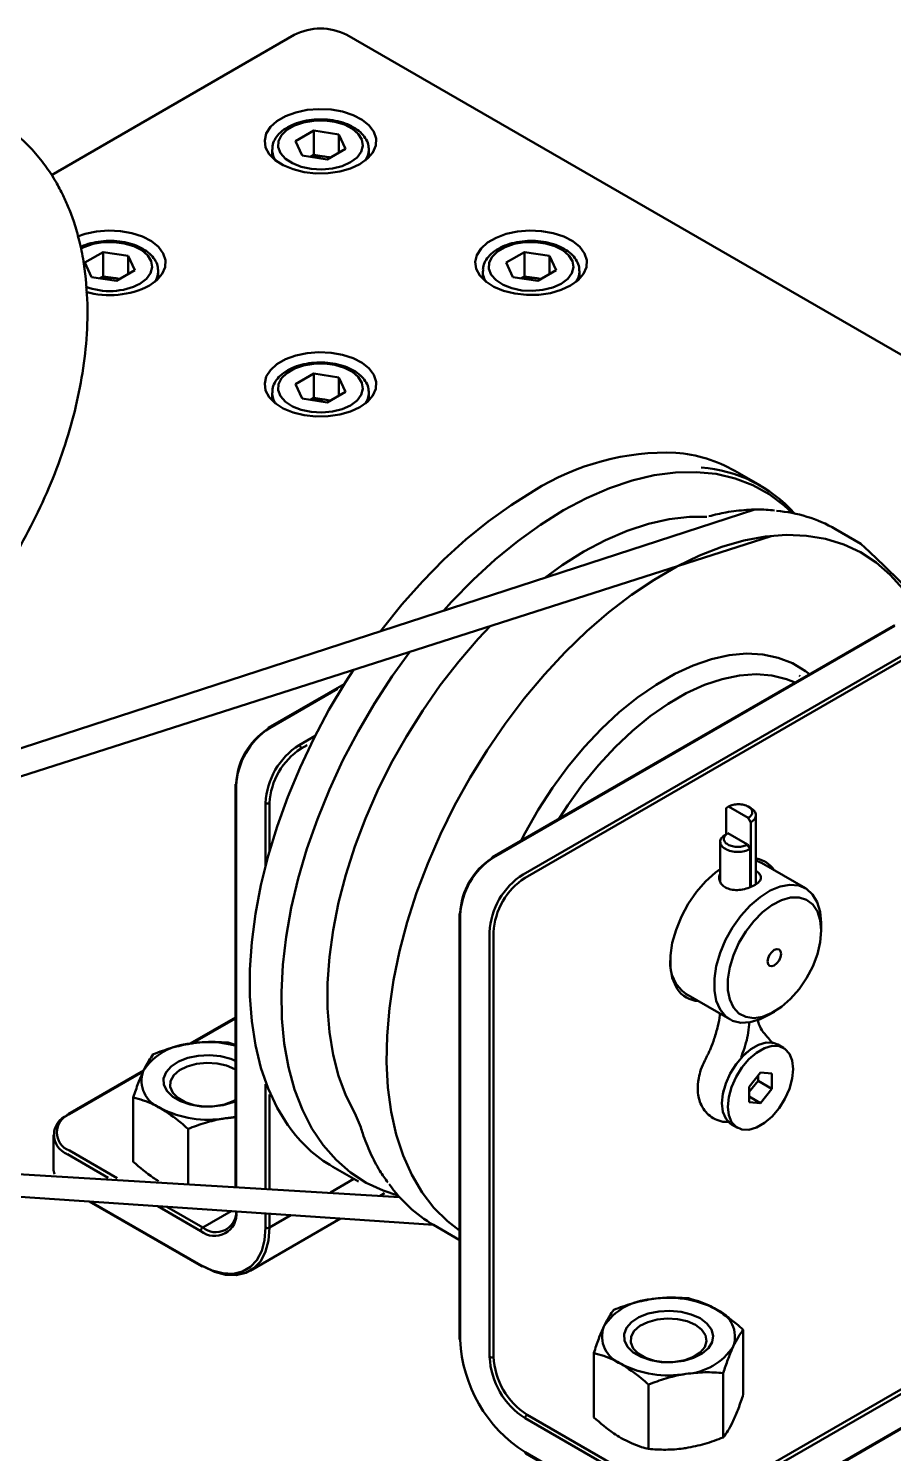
# Model space of a CAD drawing. Header units: millimetres. Extents: x 32504 to 36677, y 41990 to 42879.
# Drawn here: x 33532.71 to 33555.94, y 42745.72 to 42784 of the extents above; entities that cross this region are included whole.
import ezdxf

# ---------------------------------------------------------------- set-up
doc = ezdxf.new("R2010")
doc.units = ezdxf.units.MM
doc.layers.add('Net_dam', color=7, linetype='Continuous', lineweight=50)

msp = doc.modelspace()

# ---------------------------------------------------------------- linework, layer by layer
at = {"layer": 'Net_dam'}
for p, q in [((33539.8466, 42783.8277), (33533.3262, 42780.0635)), ((33603.4862, 42747.9057), (33541.2608, 42783.8277)), ((33540.3738, 42781.2599), (33539.8823, 42780.9761)), ((33541.0453, 42781.156), (33540.3738, 42781.2599)), ((33540.3738, 42780.6066), (33540.3738, 42781.2599)), ((33541.0453, 42781.156), (33541.2252, 42780.7684)), ((33541.0453, 42780.6645), (33541.0453, 42781.156)), ((33539.2537, 42780.7416), (33539.2537, 42780.5382)), ((33540.0622, 42780.5885), (33539.8823, 42780.9761)), ((33540.3738, 42780.6066), (33540.2832, 42780.5543)), ((33540.7095, 42780.5547), (33540.3738, 42780.6066)), ((33540.7336, 42780.4846), (33541.2252, 42780.7684)), ((33541.8537, 42780.5382), (33541.8537, 42780.7416)), ((33540.7336, 42780.4846), (33540.0622, 42780.5885)), ((33540.8243, 42780.537), (33540.7095, 42780.5547)), ((33534.717, 42777.9942), (33534.2254, 42777.7105)), ((33535.3884, 42777.8904), (33534.717, 42777.9942)), ((33534.717, 42777.341), (33534.717, 42777.9942)), ((33546.0307, 42777.9942), (33545.5391, 42777.7105)), ((33546.7021, 42777.8904), (33546.0307, 42777.9942)), ((33546.0307, 42777.341), (33546.0307, 42777.9942)), ((33534.4053, 42777.3229), (33534.2254, 42777.7105)), ((33535.3884, 42777.8904), (33535.5683, 42777.5028)), ((33535.3884, 42777.3989), (33535.3884, 42777.8904)), ((33545.7191, 42777.3229), (33545.5391, 42777.7105)), ((33546.7021, 42777.8904), (33546.882, 42777.5028)), ((33546.7021, 42777.3989), (33546.7021, 42777.8904)), ((33535.0768, 42777.219), (33534.4053, 42777.3229)), ((33534.717, 42777.341), (33534.6263, 42777.2887)), ((33535.0527, 42777.2891), (33534.717, 42777.341)), ((33535.1674, 42777.2713), (33535.0527, 42777.2891)), ((33535.0768, 42777.219), (33535.5683, 42777.5028)), ((33536.1969, 42777.2726), (33536.1969, 42777.476)), ((33544.9106, 42777.476), (33544.9106, 42777.2726)), ((33546.3905, 42777.219), (33545.7191, 42777.3229)), ((33546.0307, 42777.341), (33545.94, 42777.2887)), ((33546.3664, 42777.2891), (33546.0307, 42777.341)), ((33546.4811, 42777.2713), (33546.3664, 42777.2891)), ((33546.3905, 42777.219), (33546.882, 42777.5028)), ((33547.5106, 42777.2726), (33547.5106, 42777.476)), ((33540.3738, 42774.7286), (33539.8823, 42774.4448)), ((33541.0453, 42774.6247), (33540.3738, 42774.7286)), ((33540.3738, 42774.0754), (33540.3738, 42774.7286)), ((33541.0453, 42774.6247), (33541.2252, 42774.2371)), ((33541.0453, 42774.1333), (33541.0453, 42774.6247)), ((33539.2537, 42774.2103), (33539.2537, 42774.007)), ((33540.0622, 42774.0572), (33539.8823, 42774.4448)), ((33540.7336, 42773.9534), (33541.2252, 42774.2371)), ((33541.8537, 42774.007), (33541.8537, 42774.2103)), ((33540.7336, 42773.9534), (33540.0622, 42774.0572)), ((33540.3738, 42774.0754), (33540.2832, 42774.023)), ((33540.7095, 42774.0234), (33540.3738, 42774.0754)), ((33540.8243, 42774.0057), (33540.7095, 42774.0234)), ((33552.367, 42771.7179), (33551.6824, 42772.1131)), ((33493.2814, 42751.9155), (33552.2213, 42771.0765)), ((33552.8675, 42771.2866), (33552.9372, 42771.3092)), ((33493.921, 42751.5459), (33552.6597, 42770.362)), ((33555.0697, 42770.1576), (33554.3851, 42770.5528)), ((33555.9423, 42767.9549), (33545.166, 42761.7338)), ((33545.2041, 42761.7301), (33555.9804, 42767.9511)), ((33556.7707, 42767.4949), (33545.9944, 42761.2739)), ((33546.0482, 42761.1805), (33556.8246, 42767.4016)), ((33553.4384, 42766.5975), (33553.4078, 42766.6151)), ((33541.192, 42766.3865), (33539.1492, 42765.2073)), ((33541.0144, 42766.2582), (33539.1873, 42765.2035)), ((33539.9776, 42764.7473), (33540.4108, 42764.9974)), ((33540.1937, 42764.7476), (33540.0315, 42764.654)), ((33538.267, 42763.6792), (33538.267, 42752.8972)), ((33538.2893, 42763.6481), (33538.2893, 42752.8957)), ((33539.0796, 42761.4928), (33539.0796, 42763.1918)), ((33539.1873, 42763.1918), (33539.1873, 42761.8984)), ((33551.4454, 42763.056), (33551.5136, 42763.0954)), ((33551.4454, 42762.3508), (33551.4454, 42763.056)), ((33551.5136, 42763.0954), (33552.0417, 42762.7906)), ((33552.11, 42763.0559), (33552.0417, 42763.0954)), ((33552.0417, 42762.7906), (33552.1099, 42762.6724)), ((33552.1099, 42760.9356), (33552.1099, 42762.6724)), ((33551.4957, 42762.3799), (33551.4274, 42762.3404)), ((33551.4957, 42762.3799), (33552.0237, 42762.075)), ((33551.2898, 42762.1496), (33551.2899, 42761.0841)), ((33552.092, 42761.9568), (33552.0237, 42762.075)), ((33552.092, 42761.9568), (33552.092, 42760.9299)), ((33553.5784, 42760.9002), (33552.3984, 42761.5814)), ((33544.2838, 42760.2058), (33544.2838, 42748.7987)), ((33544.3061, 42748.7676), (33544.3061, 42760.1747)), ((33553.9994, 42759.7625), (33553.9994, 42759.9698)), ((33545.0963, 42759.7184), (33545.0963, 42748.3114)), ((33545.2041, 42748.3114), (33545.2041, 42759.7184)), ((33550.3666, 42758.0617), (33551.5466, 42757.3805)), ((33538.267, 42757.4275), (33537.0528, 42756.7266)), ((33538.267, 42757.4018), (33537.1143, 42756.7363)), ((33552.5628, 42757.4813), (33552.7423, 42757.585)), ((33552.0235, 42756.5094), (33551.86, 42756.3734)), ((33552.9901, 42756.6123), (33552.832, 42756.7035)), ((33535.8006, 42756.0037), (33533.7701, 42754.8315)), ((33535.7862, 42755.9696), (33533.8082, 42754.8277)), ((33552.0632, 42755.5663), (33552.3703, 42755.9483)), ((33552.3039, 42755.727), (33552.0632, 42755.4276)), ((33552.3039, 42755.8657), (33552.3039, 42755.727)), ((33552.3039, 42755.727), (33552.6775, 42755.5113)), ((33552.3703, 42755.9483), (33552.6775, 42755.9209)), ((33552.6775, 42755.9209), (33552.6775, 42755.5113)), ((33539.0796, 42752.8428), (33539.0796, 42755.6334)), ((33539.1873, 42755.3638), (33539.1873, 42752.8356)), ((33551.3776, 42755.4771), (33551.3564, 42755.3538)), ((33552.0632, 42755.1567), (33552.0632, 42755.5663)), ((33552.6775, 42755.5113), (33552.3703, 42755.1293)), ((33535.5256, 42753.5541), (33535.5256, 42755.2839)), ((33552.0632, 42755.3066), (33552.3703, 42755.1293)), ((33552.3703, 42755.1293), (33552.0632, 42755.1567)), ((33533.3823, 42754.2782), (33533.3823, 42753.3656)), ((33536.9953, 42752.9823), (33536.9953, 42754.4354)), ((33551.5926, 42754.5566), (33551.7506, 42754.4653)), ((33542.6771, 42752.6022), (33522.134, 42753.8417)), ((33533.8082, 42753.8531), (33535.0966, 42753.1093)), ((33534.8528, 42753.1256), (33533.7543, 42753.7598)), ((33543.591, 42751.8548), (33522.6732, 42753.2778)), ((33540.8186, 42752.7265), (33541.4499, 42753.0909)), ((33540.8883, 42753.4151), (33541.5729, 42753.0199)), ((33542.1524, 42752.6373), (33542.2755, 42752.7083)), ((33534.3383, 42752.4843), (33537.3532, 42750.7438)), ((33534.3889, 42752.4808), (33537.3374, 42750.7787)), ((33537.3374, 42751.6913), (33536.1809, 42752.3589)), ((33536.4252, 42752.3423), (33537.3913, 42751.7846)), ((33537.3913, 42751.7846), (33538.1537, 42752.2247)), ((33538.6612, 42750.6218), (33541.0915, 42752.0249)), ((33539.0796, 42751.7848), (33539.0796, 42752.1617)), ((33539.1873, 42752.1544), (33539.1873, 42751.7848)), ((33539.1873, 42751.7848), (33539.7601, 42752.1154)), ((33543.591, 42751.8548), (33544.2756, 42751.4596)), ((33562.1498, 42750.9085), (33551.3735, 42744.6874)), ((33551.4274, 42744.5941), (33562.2037, 42750.8152)), ((33551.4116, 42743.6467), (33562.1879, 42749.8677)), ((33562.2037, 42749.9026), (33551.4274, 42743.6816)), ((33551.9084, 42747.3066), (33551.9084, 42749.0364)), ((33547.8931, 42746.6855), (33547.8931, 42748.4153)), ((33551.3705, 42746.1476), (33551.3705, 42747.8775)), ((33549.3628, 42745.8371), (33549.3628, 42747.5669)), ((33546.0482, 42746.6626), (33549.6314, 42744.5941)), ((33549.6853, 42744.6874), (33546.1021, 42746.7559)), ((33549.6314, 42743.6816), (33546.0482, 42745.75)), ((33546.064, 42745.7152), (33549.6472, 42743.6467))]:
    msp.add_line(p, q, dxfattribs=at)
at = {"layer": 'Net_dam', "flags": 128}
for points in [[(33541.6144, 42780.3579), (33541.8176, 42780.5039), (33541.9617, 42780.6716), (33542.04, 42780.8533), (33542.0488, 42781.0405), (33541.9877, 42781.2244), (33541.8595, 42781.3964), (33541.6703, 42781.5485), (33541.4288, 42781.6735), (33541.1465, 42781.7657), (33540.8364, 42781.8207), (33540.5131, 42781.8359), (33540.1917, 42781.8106), (33539.8873, 42781.746), (33539.614, 42781.6452), (33539.3846, 42781.5128), (33539.2099, 42781.355), (33539.0981, 42781.1792), (33539.0543, 42780.9937), (33539.0806, 42780.8071), (33539.1758, 42780.6281), (33539.3354, 42780.4651), (33539.552, 42780.3257), (33539.8155, 42780.2164), (33540.1134, 42780.1424), (33540.432, 42780.1072), (33540.7562, 42780.1122), (33541.071, 42780.1574), (33541.3616, 42780.2406), (33541.6144, 42780.3579)], [(33541.3598, 42780.4069), (33541.535, 42780.5372), (33541.6485, 42780.6886), (33541.6932, 42780.8516), (33541.6663, 42781.0158), (33541.5695, 42781.171), (33541.4089, 42781.3075), (33541.1945, 42781.4166), (33540.9399, 42781.4915), (33540.661, 42781.5274), (33540.3754, 42781.5223), (33540.101, 42781.4762), (33539.855, 42781.3923), (33539.653, 42781.2756), (33539.5075, 42781.1336), (33539.4278, 42780.9752), (33539.4188, 42780.8103), (33539.4811, 42780.6493), (33539.6109, 42780.5023), (33539.7998, 42780.3786), (33540.0362, 42780.2859), (33540.305, 42780.23), (33540.5895, 42780.2145), (33540.8718, 42780.2403), (33541.134, 42780.3058), (33541.3598, 42780.4069)], [(33540.8156, 42780.5319), (33540.7841, 42780.5401), (33540.7095, 42780.5547)], [(33535.9575, 42777.0923), (33536.1608, 42777.2382), (33536.3049, 42777.406), (33536.3831, 42777.5877), (33536.3919, 42777.7749), (33536.3308, 42777.9588), (33536.2026, 42778.1308), (33536.0134, 42778.2829), (33535.772, 42778.4079), (33535.4896, 42778.5001), (33535.1795, 42778.555), (33534.8563, 42778.5702), (33534.5349, 42778.5449), (33534.2304, 42778.4804), (33534.0307, 42778.4116)], [(33547.2712, 42777.0923), (33547.4745, 42777.2382), (33547.6186, 42777.406), (33547.6969, 42777.5877), (33547.7056, 42777.7749), (33547.6445, 42777.9588), (33547.5163, 42778.1308), (33547.3271, 42778.2829), (33547.0857, 42778.4079), (33546.8033, 42778.5001), (33546.4933, 42778.555), (33546.17, 42778.5702), (33545.8486, 42778.5449), (33545.5441, 42778.4804), (33545.2708, 42778.3795), (33545.0415, 42778.2471), (33544.8668, 42778.0893), (33544.7549, 42777.9136), (33544.7111, 42777.7281), (33544.7375, 42777.5414), (33544.8327, 42777.3624), (33544.9923, 42777.1994), (33545.2089, 42777.06), (33545.4723, 42776.9508), (33545.7703, 42776.8768), (33546.0888, 42776.8415), (33546.4131, 42776.8466), (33546.7279, 42776.8918), (33547.0184, 42776.975), (33547.2712, 42777.0923)], [(33535.703, 42777.1413), (33535.8781, 42777.2716), (33535.9916, 42777.423), (33536.0363, 42777.5859), (33536.0094, 42777.7502), (33535.9126, 42777.9054), (33535.752, 42778.0418), (33535.5377, 42778.1509), (33535.283, 42778.2258), (33535.0042, 42778.2618), (33534.7185, 42778.2566), (33534.4441, 42778.2106), (33534.1982, 42778.1266), (33534.1097, 42778.0827)], [(33547.0167, 42777.1413), (33547.1918, 42777.2716), (33547.3053, 42777.423), (33547.35, 42777.5859), (33547.3231, 42777.7502), (33547.2263, 42777.9054), (33547.0657, 42778.0418), (33546.8514, 42778.1509), (33546.5967, 42778.2258), (33546.3179, 42778.2618), (33546.0323, 42778.2566), (33545.7578, 42778.2106), (33545.5119, 42778.1266), (33545.3098, 42778.01), (33545.1643, 42777.868), (33545.0846, 42777.7096), (33545.0756, 42777.5447), (33545.138, 42777.3837), (33545.2677, 42777.2367), (33545.4567, 42777.113), (33545.693, 42777.0202), (33545.9619, 42776.9644), (33546.2464, 42776.9488), (33546.5286, 42776.9746), (33546.7909, 42777.0402), (33547.0167, 42777.1413)], [(33535.1587, 42777.2663), (33535.1273, 42777.2745), (33535.0527, 42777.2891)], [(33546.4724, 42777.2663), (33546.441, 42777.2745), (33546.3664, 42777.2891)], [(33541.6144, 42773.8267), (33541.8176, 42773.9726), (33541.9617, 42774.1404), (33542.04, 42774.3221), (33542.0488, 42774.5092), (33541.9877, 42774.6931), (33541.8595, 42774.8651), (33541.6703, 42775.0172), (33541.4288, 42775.1423), (33541.1465, 42775.2344), (33540.8364, 42775.2894), (33540.5131, 42775.3046), (33540.1917, 42775.2793), (33539.8873, 42775.2147), (33539.614, 42775.1139), (33539.3846, 42774.9815), (33539.2099, 42774.8237), (33539.0981, 42774.648), (33539.0543, 42774.4624), (33539.0806, 42774.2758), (33539.1758, 42774.0968), (33539.3354, 42773.9338), (33539.552, 42773.7944), (33539.8155, 42773.6852), (33540.1134, 42773.6112), (33540.432, 42773.5759), (33540.7562, 42773.581), (33541.071, 42773.6262), (33541.3616, 42773.7094), (33541.6144, 42773.8267)], [(33541.3598, 42773.8756), (33541.535, 42774.006), (33541.6485, 42774.1574), (33541.6932, 42774.3203), (33541.6663, 42774.4845), (33541.5695, 42774.6398), (33541.4089, 42774.7762), (33541.1945, 42774.8853), (33540.9399, 42774.9602), (33540.661, 42774.9962), (33540.3754, 42774.991), (33540.101, 42774.945), (33539.855, 42774.861), (33539.653, 42774.7443), (33539.5075, 42774.6024), (33539.4278, 42774.4439), (33539.4188, 42774.2791), (33539.4811, 42774.1181), (33539.6109, 42773.9711), (33539.7998, 42773.8473), (33540.0362, 42773.7546), (33540.305, 42773.6987), (33540.5895, 42773.6832), (33540.8718, 42773.709), (33541.134, 42773.7745), (33541.3598, 42773.8756)], [(33540.8156, 42774.0007), (33540.7841, 42774.0088), (33540.7095, 42774.0234)], [(33553.2177, 42770.9832), (33553.0079, 42771.1805), (33552.603, 42771.4863), (33552.1614, 42771.7311), (33551.686, 42771.913), (33551.18, 42772.031), (33550.6467, 42772.0843), (33550.0897, 42772.0725), (33549.5127, 42771.9957), (33548.9195, 42771.8544), (33548.3141, 42771.6496), (33547.7005, 42771.3825), (33547.0828, 42771.055)], [(33546.2853, 42771.5787), (33545.6711, 42771.1955), (33545.0609, 42770.7576), (33544.4586, 42770.268), (33543.8681, 42769.7296), (33543.2934, 42769.1461), (33542.738, 42768.5212), (33542.2056, 42767.8589), (33542.169, 42767.8085)], [(33547.0828, 42771.055), (33546.4651, 42770.6693), (33545.8515, 42770.2279), (33545.2461, 42769.7338), (33544.6529, 42769.1902), (33544.0759, 42768.6008), (33543.8627, 42768.3592)], [(33546.5776, 42769.2417), (33547.0421, 42769.5786), (33547.6263, 42769.9445), (33548.2104, 42770.2531), (33548.7904, 42770.5021), (33549.362, 42770.6898), (33549.9211, 42770.8149), (33550.4636, 42770.8763), (33550.9249, 42770.8774)], [(33556.1982, 42768.9363), (33555.8575, 42769.3252), (33555.4766, 42769.6569), (33555.058, 42769.9292), (33554.6045, 42770.1402), (33554.1191, 42770.2885), (33553.6051, 42770.3733), (33553.066, 42770.3938), (33552.5051, 42770.35), (33551.9264, 42770.2421), (33551.3336, 42770.0709), (33550.7308, 42769.8375), (33550.1219, 42769.5435), (33549.5109, 42769.1908), (33548.9019, 42768.7817), (33548.2991, 42768.3191), (33547.7063, 42767.8059), (33547.1276, 42767.2456), (33546.5668, 42766.6419), (33546.0276, 42765.9988), (33545.5136, 42765.3207), (33545.0282, 42764.6119), (33544.5748, 42763.8773), (33544.1562, 42763.1218), (33543.7752, 42762.3502), (33543.4345, 42761.5679), (33543.1362, 42760.78), (33542.8824, 42759.9917), (33542.6747, 42759.2083), (33542.5146, 42758.435), (33542.4031, 42757.6769), (33542.3409, 42756.9391), (33542.3284, 42756.2265), (33542.3658, 42755.5439), (33542.4527, 42754.8957), (33542.5887, 42754.2864), (33542.7727, 42753.7199), (33543.0036, 42753.2), (33543.2799, 42752.7302), (33543.5997, 42752.3136), (33543.9608, 42751.953), (33544.2838, 42751.7024)], [(33541.6366, 42754.484), (33541.4754, 42754.858), (33541.2346, 42755.3343), (33541.0398, 42755.8584), (33540.8924, 42756.4268), (33540.7936, 42757.0352), (33540.744, 42757.6794), (33540.744, 42758.3546), (33540.7936, 42759.056), (33540.8924, 42759.7785), (33541.0398, 42760.517), (33541.2346, 42761.266), (33541.4754, 42762.0203), (33541.7606, 42762.7744), (33542.088, 42763.5228), (33542.4553, 42764.2602), (33542.8599, 42764.9812), (33543.2988, 42765.6807), (33543.7689, 42766.3536), (33544.2668, 42766.995), (33544.7889, 42767.6004), (33545.1223, 42767.9475)], [(33542.9505, 42767.2518), (33542.4796, 42766.5982), (33542.0042, 42765.8674), (33541.5626, 42765.1129), (33541.1578, 42764.3396), (33540.7923, 42763.5528), (33540.4688, 42762.7577), (33540.1892, 42761.9596), (33539.9556, 42761.1637), (33539.7693, 42760.3755), (33539.6318, 42759.6), (33539.5438, 42758.8426), (33539.506, 42758.1082), (33539.5186, 42757.4017), (33539.5815, 42756.7279), (33539.6944, 42756.0911), (33539.8564, 42755.4957), (33540.0666, 42754.9456), (33540.3234, 42754.4445), (33540.6252, 42753.9957), (33540.97, 42753.6021), (33541.3554, 42753.2665), (33541.779, 42752.991), (33542.2379, 42752.7775), (33542.6345, 42752.6506)], [(33545.9468, 42762.1846), (33546.0525, 42762.3885), (33546.4019, 42763.004), (33546.7853, 42763.5967), (33547.1988, 42764.161), (33547.6383, 42764.6911), (33548.0994, 42765.1818), (33548.5777, 42765.6282), (33549.0682, 42766.0259), (33549.5661, 42766.3709), (33550.0666, 42766.6598), (33550.5645, 42766.8897), (33551.0551, 42767.0584), (33551.5333, 42767.1641), (33551.9944, 42767.2059), (33552.4339, 42767.1832), (33552.8474, 42767.0964), (33553.2308, 42766.9462), (33553.5802, 42766.7342), (33553.686, 42766.6523)], [(33541.4393, 42766.7677), (33541.2236, 42766.4398), (33540.7802, 42765.6921), (33540.3726, 42764.9255), (33540.0033, 42764.1448), (33539.6748, 42763.3552), (33539.3891, 42762.5617), (33539.1481, 42761.7696), (33538.9535, 42760.9839), (33538.8064, 42760.2097), (33538.7078, 42759.4521), (33538.6583, 42758.716), (33538.6583, 42758.0062), (33538.7078, 42757.3272), (33538.8064, 42756.6835), (33538.9535, 42756.0792), (33539.1481, 42755.5182), (33539.3891, 42755.0043), (33539.6748, 42754.5406), (33539.6936, 42754.5141)], [(33553.3024, 42766.4309), (33553.0714, 42766.5229), (33552.6742, 42766.6197), (33552.2502, 42766.652), (33551.8037, 42766.6196), (33551.3395, 42766.5228), (33550.8626, 42766.3625), (33550.3779, 42766.1406), (33549.8906, 42765.8593), (33549.406, 42765.5216), (33548.929, 42765.1312), (33548.4648, 42764.6921), (33548.0184, 42764.2091), (33547.5943, 42763.6871), (33547.1972, 42763.1318), (33546.9661, 42762.773)], [(33552.2575, 42761.6428), (33552.3741, 42761.5948), (33552.3984, 42761.5814)], [(33551.2868, 42761.4168), (33551.1625, 42761.3244), (33550.8979, 42761.0848), (33550.6516, 42760.801), (33550.4321, 42760.4828), (33550.2468, 42760.1411), (33550.102, 42759.7874), (33550.0026, 42759.4338), (33549.952, 42759.0924), (33549.952, 42758.7747), (33550.0026, 42758.4916), (33550.102, 42758.2528), (33550.1348, 42758.1999)], [(33552.5628, 42757.4813), (33552.358, 42757.38), (33552.0926, 42757.3011), (33551.8441, 42757.2887), (33551.6216, 42757.3432), (33551.4331, 42757.4627), (33551.2854, 42757.6428), (33551.1839, 42757.877), (33551.1322, 42758.1569), (33551.1322, 42758.4724), (33551.1839, 42758.8119), (33551.2854, 42759.1634), (33551.4331, 42759.514), (33551.6216, 42759.8511), (33551.8441, 42760.1625), (33552.0926, 42760.437), (33552.358, 42760.6646), (33552.6309, 42760.8371), (33552.9013, 42760.9483), (33553.1594, 42760.9942), (33553.396, 42760.973), (33553.6024, 42760.8857), (33553.7713, 42760.7352), (33553.8964, 42760.5271), (33553.9734, 42760.2688), (33553.9994, 42759.9698), (33553.9994, 42759.9698)], [(33553.9994, 42759.7625), (33553.9736, 42760.0398), (33553.8975, 42760.2762), (33553.774, 42760.4617), (33553.6083, 42760.589), (33553.4072, 42760.6527), (33553.1788, 42760.6502), (33552.9325, 42760.5816), (33552.6785, 42760.4499), (33552.427, 42760.2602), (33552.1885, 42760.0205), (33551.9726, 42759.7405), (33551.7882, 42759.4316), (33551.6429, 42759.1066), (33551.5426, 42758.7788), (33551.4913, 42758.4615), (33551.4913, 42758.1677), (33551.5426, 42757.9095), (33551.6429, 42757.6975), (33551.7882, 42757.5403), (33551.9726, 42757.4444), (33552.1885, 42757.4136), (33552.427, 42757.4493), (33552.6785, 42757.55), (33552.9325, 42757.7115), (33553.1788, 42757.9273), (33553.4072, 42758.1885), (33553.6083, 42758.4844), (33553.774, 42758.803), (33553.8975, 42759.1311), (33553.9736, 42759.4553), (33553.9994, 42759.7625)], [(33552.5625, 42758.933), (33552.5762, 42759.0202), (33552.6151, 42759.11), (33552.6734, 42759.1886), (33552.7421, 42759.2441), (33552.8109, 42759.268), (33552.8691, 42759.2566), (33552.9081, 42759.2118), (33552.9217, 42759.1403), (33552.9081, 42759.0531), (33552.8691, 42758.9633), (33552.8109, 42758.8847), (33552.7421, 42758.8293), (33552.6734, 42758.8054), (33552.6151, 42758.8167), (33552.5762, 42758.8615), (33552.5625, 42758.933)], [(33552.832, 42756.7035), (33552.7102, 42756.7504), (33552.5231, 42756.7558), (33552.3179, 42756.6958), (33552.1066, 42756.5738), (33551.9015, 42756.397), (33551.7144, 42756.1756), (33551.5562, 42755.9225), (33551.4362, 42755.6524), (33551.3613, 42755.381), (33551.3358, 42755.1241), (33551.3613, 42754.8966), (33551.4362, 42754.7117), (33551.5562, 42754.5802), (33551.5926, 42754.5566)], [(33553.2468, 42756.0448), (33553.2214, 42756.2723), (33553.1464, 42756.4572), (33553.0264, 42756.5887), (33552.8682, 42756.6592), (33552.6811, 42756.6646), (33552.476, 42756.6045), (33552.2647, 42756.4826), (33552.0595, 42756.3057), (33551.8725, 42756.0843), (33551.7143, 42755.8312), (33551.5943, 42755.5611), (33551.5193, 42755.2897), (33551.4939, 42755.0328), (33551.5193, 42754.8053), (33551.5943, 42754.6204), (33551.7143, 42754.4889), (33551.8725, 42754.4184), (33552.0595, 42754.413), (33552.2647, 42754.4731), (33552.476, 42754.5951), (33552.6811, 42754.7719), (33552.8682, 42754.9933), (33553.0264, 42755.2464), (33553.1464, 42755.5165), (33553.2214, 42755.7879), (33553.2468, 42756.0448)], [(33538.2893, 42756.257), (33538.1441, 42756.322), (33537.868, 42756.3909), (33537.5709, 42756.4181), (33537.2715, 42756.4018), (33536.9885, 42756.343), (33536.7397, 42756.2453), (33536.5407, 42756.1151), (33536.4042, 42755.9604), (33536.3386, 42755.7909), (33536.348, 42755.6173), (33536.4319, 42755.4506), (33536.5851, 42755.3011), (33536.7978, 42755.1783), (33537.0567, 42755.0899), (33537.3455, 42755.0415), (33537.6462, 42755.036), (33537.9397, 42755.0739), (33538.2077, 42755.1528), (33538.2893, 42755.1943)], [(33538.2893, 42755.2357), (33538.2036, 42755.179), (33537.9713, 42755.091), (33537.7066, 42755.0425), (33537.4289, 42755.037), (33537.1591, 42755.075), (33536.9169, 42755.1536), (33536.7205, 42755.267), (33536.5844, 42755.4068), (33536.5186, 42755.5626), (33536.5281, 42755.7228), (33536.6121, 42755.8757), (33536.7645, 42756.0098), (33536.9738, 42756.1152), (33537.2247, 42756.184), (33537.4984, 42756.2113), (33537.7747, 42756.1949), (33538.0332, 42756.1361), (33538.2545, 42756.0392)], [(33538.2545, 42756.0392), (33538.2893, 42756.0127)], [(33537.3374, 42750.7787), (33537.6399, 42750.6346), (33537.9333, 42750.5561), (33538.2085, 42750.5454), (33538.4572, 42750.6029), (33538.672, 42750.7269), (33538.8462, 42750.9136), (33538.9745, 42751.1574), (33539.0531, 42751.4507), (33539.0796, 42751.7848)], [(33539.1873, 42751.7848), (33539.16, 42751.4404), (33539.079, 42751.1379), (33538.9467, 42750.8867), (33538.7671, 42750.6942), (33538.5458, 42750.5664), (33538.2893, 42750.507), (33538.0056, 42750.5181), (33537.7032, 42750.5991), (33537.3913, 42750.7476)], [(33550.7493, 42749.347), (33550.5116, 42749.4534), (33550.2356, 42749.5224), (33549.9385, 42749.5496), (33549.639, 42749.5332), (33549.356, 42749.4744), (33549.1072, 42749.3768), (33548.9083, 42749.2465), (33548.7717, 42749.0918), (33548.7061, 42748.9224), (33548.7156, 42748.7488), (33548.7995, 42748.582), (33548.9526, 42748.4326), (33549.1653, 42748.3098), (33549.4242, 42748.2214), (33549.7131, 42748.173), (33550.0137, 42748.1675), (33550.3073, 42748.2054), (33550.5753, 42748.2842), (33550.8009, 42748.399), (33550.97, 42748.5427), (33551.0719, 42748.7061), (33551.1002, 42748.8789), (33551.0531, 42749.0504), (33550.9337, 42749.2098), (33550.7493, 42749.347)], [(33550.622, 42749.1706), (33550.7899, 42749.0428), (33550.8918, 42748.8937), (33550.9202, 42748.7341), (33550.873, 42748.5761), (33550.7537, 42748.4313), (33550.5711, 42748.3104), (33550.3389, 42748.2225), (33550.0741, 42748.174), (33549.7965, 42748.1685), (33549.5266, 42748.2065), (33549.2845, 42748.2851), (33549.088, 42748.3985), (33548.9519, 42748.5382), (33548.8861, 42748.694), (33548.8956, 42748.8543), (33548.9796, 42749.0071), (33549.132, 42749.1412), (33549.3414, 42749.2466), (33549.5922, 42749.3155), (33549.866, 42749.3427), (33550.1423, 42749.3263), (33550.4007, 42749.2675), (33550.622, 42749.1706)]]:
    msp.add_lwpolyline(points, dxfattribs=at)
at = {"layer": 'Net_dam'}
for centre, radius, start, end in [((33540.5537, 42782.463), 1.537, 62.60967, 117.39033), ((33539.7403, 42780.7481), 0.4866, 180.28572, 218.11627), ((33541.3567, 42780.7521), 0.4973, 322.26806, 358.19484), ((33540.554, 42779.5486), 1.0181, 81.21006, 101.88118), ((33534.8971, 42776.283), 1.0181, 81.21006, 101.88118), ((33535.6998, 42777.4865), 0.4973, 322.26806, 358.19484), ((33545.3972, 42777.4825), 0.4866, 180.28572, 218.11627), ((33546.2108, 42776.283), 1.0181, 81.21006, 101.88118), ((33547.0135, 42777.4865), 0.4973, 322.26806, 358.19484), ((33534.892, 42778.7068), 1.7631, 248.48548, 297.38356), ((33534.8903, 42779.1658), 2.332, 254.16908, 297.23576), ((33539.7403, 42774.2169), 0.4866, 180.28572, 218.11627), ((33541.3567, 42774.2208), 0.4973, 322.26806, 358.19484), ((33540.554, 42773.0173), 1.0181, 81.21006, 101.88118), ((33549.8523, 42765.8999), 6.7061, 87.91448, 122.13345), ((33549.7889, 42768.7837), 3.8302, 60.37231, 85.39665), ((33550.5008, 42768.4928), 3.724, 41.70848, 85.67777), ((33552.4916, 42767.2234), 3.8302, 60.37231, 85.39665), ((33555.9581, 42767.9199), 0.0383, 54.38242, 114.30712), ((33540.239, 42763.5593), 1.9517, 122.60548, 177.39452), ((33540.122, 42763.6269), 1.8346, 122.60548, 177.39452), ((33539.1708, 42765.1765), 0.0376, 125.01333, 186.29885), ((33539.165, 42765.1723), 0.0383, 54.38242, 114.30712), ((33541.0293, 42763.1031), 1.9517, 122.60548, 177.39452), ((33541.0201, 42763.1085), 1.8346, 122.60548, 177.39452), ((33539.9145, 42764.6486), 0.1171, 2.60548, 57.39452), ((33538.3051, 42763.6754), 0.0383, 114.37466, 174.3052), ((33538.3051, 42763.683), 0.0383, 185.6948, 245.62534), ((33539.1335, 42763.2958), 0.1171, 242.60967, 297.39033), ((33546.2558, 42760.0859), 1.9517, 122.60548, 177.39452), ((33546.1388, 42760.1535), 1.8346, 122.60548, 177.39452), ((33545.1865, 42761.7036), 0.0365, 124.05635, 187.25583), ((33545.1818, 42761.6989), 0.0383, 54.38242, 114.30712), ((33552.1271, 42760.9852), 0.7278, 33.61722, 79.39654), ((33547.0461, 42759.6297), 1.9517, 122.60548, 177.39452), ((33547.0368, 42759.635), 1.8346, 122.60548, 177.39452), ((33544.3219, 42760.202), 0.0383, 114.37466, 174.3052), ((33544.3219, 42760.2096), 0.0383, 185.6948, 245.62534), ((33550.9609, 42758.8878), 1.0176, 175.85697, 234.26856), ((33550.751, 42758.6034), 0.7365, 213.21583, 266.13478), ((33537.1658, 42755.0892), 1.6432, 93.4335, 146.56112), ((33537.5363, 42754.0064), 2.7631, 74.18553, 99.7711), ((33536.5407, 42755.731), 0.7914, 160.539, 249.25792), ((33537.5302, 42757.445), 2.7631, 242.64283, 279.7711), ((33533.951, 42754.2782), 0.5545, 110.78342, 249.21658), ((33533.9931, 42754.3404), 0.5212, 110.78342, 249.21658), ((33533.7916, 42754.8007), 0.0376, 125.01333, 186.29885), ((33533.7858, 42754.7966), 0.0383, 54.38242, 114.30712), ((33537.9007, 42756.3622), 1.6432, 273.4335, 283.67939), ((33542.7961, 42756.688), 3.7884, 215.01825, 239.76082), ((33534.0179, 42753.429), 0.6387, 185.6948, 198.92321), ((33545.4989, 42755.1277), 3.7884, 215.01825, 239.76082), ((33537.709, 42752.1468), 0.5879, 230.79671, 6.6818), ((33537.7418, 42752.2144), 0.5546, 230.79671, 0.06445), ((33537.4544, 42751.686), 0.1171, 122.60548, 177.39452), ((33539.1335, 42751.8888), 0.1171, 242.60967, 297.39033), ((33537.3747, 42750.7746), 0.0376, 173.70115, 234.98667), ((33537.369, 42750.7788), 0.0383, 245.69288, 305.61758), ((33549.5333, 42748.2206), 1.6432, 93.4335, 146.56112), ((33549.9038, 42747.1379), 2.7631, 62.64283, 99.7711), ((33550.8933, 42748.8519), 0.7914, 340.539, 69.25792), ((33548.9083, 42748.8625), 0.7914, 160.539, 249.25792), ((33544.3219, 42748.8025), 0.0383, 185.6948, 245.62534), ((33548.0726, 42748.9305), 3.77, 182.4764, 237.5236), ((33550.2682, 42749.4937), 1.6432, 273.4335, 326.56112), ((33547.163, 42748.4054), 2.0688, 182.60548, 237.39452), ((33545.1502, 42748.4154), 0.1171, 242.60967, 297.39033), ((33547.1538, 42748.4001), 1.9517, 182.60548, 237.39452), ((33549.8977, 42750.5765), 2.7631, 242.64283, 279.7711), ((33546.1652, 42746.6573), 0.1171, 122.60548, 177.39452), ((33546.0856, 42745.7459), 0.0376, 173.70115, 234.98667)]:
    msp.add_arc(centre, radius, start, end, dxfattribs=at)
for points, knots in [([(33531.9971, 42769.3122), (33532.0429, 42769.3781), (33532.3039, 42769.7533), (33532.7153, 42770.4949), (33533.2142, 42771.5166), (33533.6193, 42772.5575), (33533.9332, 42773.5918), (33534.1569, 42774.6271), (33534.2877, 42775.6807), (33534.3093, 42776.7576), (33534.2167, 42777.6595), (33534.0686, 42778.3507), (33533.9285, 42778.8205), (33533.7809, 42779.2112), (33533.6146, 42779.5766), (33533.4024, 42779.9663), (33533.1197, 42780.3878), (33532.7929, 42780.7754), (33532.4723, 42781.0833), (33532.1546, 42781.3394), (33531.8174, 42781.5657), (33531.4221, 42781.778), (33531.0056, 42781.9483), (33530.5428, 42782.0844), (33530.0454, 42782.1742), (33529.5494, 42782.2056), (33529.0801, 42782.1902), (33528.6143, 42782.1357), (33528.0866, 42782.0258), (33527.4878, 42781.8419), (33526.7978, 42781.5492), (33526.326, 42781.274), (33526.0764, 42781.1284)], [0, 0, 0, 0, 0.0107612, 0.0612899, 0.1119101, 0.1616848, 0.210529, 0.2587769, 0.3089868, 0.3619828, 0.4175731, 0.4482073, 0.4748663, 0.4974898, 0.5171313, 0.5408603, 0.5700117, 0.6007467, 0.6253602, 0.6447258, 0.6684438, 0.6931737, 0.7198783, 0.743771, 0.7741543, 0.8046174, 0.8277524, 0.8530924, 0.8822813, 0.9166123, 0.9558936, 1, 1, 1, 1]), ([(33541.8489, 42780.7352), (33541.8472, 42780.7864), (33541.8434, 42780.8989), (33541.7633, 42781.0624), (33541.6318, 42781.217), (33541.4477, 42781.3499), (33541.2184, 42781.4557), (33540.9547, 42781.5279), (33540.6714, 42781.5629), (33540.3826, 42781.5593), (33540.1017, 42781.5172), (33539.8413, 42781.4377), (33539.6136, 42781.3226), (33539.4355, 42781.1795), (33539.318, 42781.0166), (33539.257, 42780.8696), (33539.2608, 42780.7787), (33539.2621, 42780.7472)], [0, 0, 0, 0, 0.0542833, 0.1194826, 0.1861428, 0.2559958, 0.3280365, 0.4004926, 0.4727388, 0.5448782, 0.617156, 0.6897869, 0.763077, 0.8371764, 0.9032703, 0.9665428, 1, 1, 1, 1]), ([(33536.192, 42777.4696), (33536.1903, 42777.5207), (33536.1866, 42777.6333), (33536.1065, 42777.7968), (33535.9749, 42777.9514), (33535.7908, 42778.0843), (33535.5615, 42778.19), (33535.2978, 42778.2623), (33535.0147, 42778.2972), (33534.7254, 42778.2941), (33534.4465, 42778.2502), (33534.2359, 42778.1929), (33534.1358, 42778.1394), (33534.109, 42778.125)], [0, 0, 0, 0, 0.075774, 0.1667856, 0.2598365, 0.3573442, 0.4579058, 0.5590472, 0.6598956, 0.7605948, 0.8614873, 0.9628728, 1, 1, 1, 1]), ([(33547.5057, 42777.4696), (33547.504, 42777.5207), (33547.5003, 42777.6333), (33547.4202, 42777.7968), (33547.2886, 42777.9514), (33547.1045, 42778.0843), (33546.8752, 42778.19), (33546.6115, 42778.2623), (33546.3283, 42778.2973), (33546.0395, 42778.2937), (33545.7586, 42778.2516), (33545.4982, 42778.1721), (33545.2705, 42778.057), (33545.0924, 42777.9138), (33544.9748, 42777.7509), (33544.9139, 42777.604), (33544.9176, 42777.5131), (33544.9189, 42777.4816)], [0, 0, 0, 0, 0.0542833, 0.1194826, 0.1861428, 0.2559958, 0.3280365, 0.4004926, 0.4727388, 0.5448782, 0.617156, 0.6897869, 0.763077, 0.8371764, 0.9032703, 0.9665428, 1, 1, 1, 1]), ([(33541.8489, 42774.204), (33541.8472, 42774.2551), (33541.8434, 42774.3676), (33541.7633, 42774.5312), (33541.6318, 42774.6858), (33541.4477, 42774.8187), (33541.2184, 42774.9244), (33540.9547, 42774.9967), (33540.6714, 42775.0317), (33540.3826, 42775.0281), (33540.1017, 42774.986), (33539.8413, 42774.9065), (33539.6136, 42774.7914), (33539.4355, 42774.6482), (33539.318, 42774.4853), (33539.257, 42774.3384), (33539.2608, 42774.2474), (33539.2621, 42774.216)], [0, 0, 0, 0, 0.0542833, 0.1194826, 0.1861428, 0.2559958, 0.3280365, 0.4004926, 0.4727388, 0.5448782, 0.617156, 0.6897869, 0.763077, 0.8371764, 0.9032703, 0.9665428, 1, 1, 1, 1]), ([(33552.7423, 42771.0515), (33552.6707, 42771.0595), (33552.4288, 42771.0868), (33551.9948, 42771.0707), (33551.4806, 42771.0159), (33551.1387, 42770.9343), (33550.9854, 42770.8977)], [0, 0, 0, 0, 0.129813, 0.4384676, 0.748272, 1, 1, 1, 1]), ([(33556.9185, 42767.839), (33556.8688, 42767.9694), (33556.7519, 42768.2763), (33556.5453, 42768.6705), (33556.3734, 42768.9148), (33555.0697, 42770.1576)], [0, 0, 0, 0, 0.3008824, 0.707802, 1, 1, 1, 1]), ([(33551.5136, 42763.0954), (33551.552, 42763.113), (33551.6289, 42763.1483), (33551.7777, 42763.1639), (33551.9237, 42763.1475), (33552.0483, 42763.0995), (33552.1317, 42763.0277), (33552.1603, 42762.9433), (33552.1335, 42762.8573), (33552.0723, 42762.8128), (33552.0417, 42762.7906)], [0, 0, 0, 0, 0.1246784, 0.2496057, 0.3745881, 0.4996779, 0.6248404, 0.7499516, 0.8749477, 1, 1, 1, 1]), ([(33552.1099, 42762.6724), (33552.1485, 42762.7004), (33552.2256, 42762.7564), (33552.2586, 42762.8642), (33552.2255, 42762.972), (33552.1484, 42763.0279), (33552.1099, 42763.0559)], [0, 0, 0, 0, 0.2501454, 0.5001838, 0.7504522, 1, 1, 1, 1]), ([(33552.2473, 42761.0075), (33552.2474, 42761.1421), (33552.2476, 42761.76), (33552.2476, 42762.379), (33552.2475, 42762.8632)], [0, 0, 0, 0, 0.2178249, 1, 1, 1, 1]), ([(33551.4274, 42762.3404), (33551.3889, 42762.3125), (33551.312, 42762.2565), (33551.2782, 42762.1484), (33551.314, 42762.0423), (33551.4187, 42761.9519), (33551.5754, 42761.8914), (33551.759, 42761.8707), (33551.9464, 42761.8901), (33552.0434, 42761.9346), (33552.092, 42761.9568)], [0, 0, 0, 0, 0.1249774, 0.2498658, 0.3747223, 0.500021, 0.6250399, 0.7499512, 0.8748064, 1, 1, 1, 1]), ([(33552.0237, 42762.075), (33551.9851, 42762.0573), (33551.908, 42762.022), (33551.7591, 42762.0066), (33551.6132, 42762.0231), (33551.4887, 42762.0711), (33551.4056, 42762.143), (33551.3771, 42762.2273), (33551.4039, 42762.3132), (33551.4651, 42762.3576), (33551.4957, 42762.3799)], [0, 0, 0, 0, 0.1251955, 0.2500501, 0.3749608, 0.499979, 0.625277, 0.7501329, 0.8750206, 1, 1, 1, 1]), ([(33551.2898, 42761.2843), (33551.2837, 42761.2737), (33551.2548, 42761.2242), (33551.2632, 42761.1208), (33551.3153, 42761.0016), (33551.3921, 42760.9465), (33551.4274, 42760.9213)], [0, 0, 0, 0, 0.0861643, 0.402279, 0.7256959, 1, 1, 1, 1]), ([(33551.4274, 42760.9213), (33551.475, 42760.9001), (33551.5702, 42760.8577), (33551.7515, 42760.8484), (33551.9395, 42760.875), (33552.1176, 42760.933), (33552.2613, 42761.0091), (33552.3546, 42761.0925), (33552.392, 42761.1786), (33552.3637, 42761.2648), (33552.3096, 42761.3288), (33552.255, 42761.3584), (33552.2474, 42761.3625)], [0, 0, 0, 0, 0.1074288, 0.2147531, 0.3247739, 0.4368175, 0.54615, 0.6524428, 0.7597084, 0.8704011, 0.9819162, 1, 1, 1, 1]), ([(33551.2772, 42757.5361), (33551.2766, 42757.5207), (33551.2723, 42757.4135), (33551.2256, 42757.1859), (33551.1435, 42756.8843), (33551.0517, 42756.6456), (33550.9813, 42756.4875), (33550.9319, 42756.3832), (33550.8522, 42756.2335), (33550.7684, 42756.0369), (33550.6946, 42755.759), (33550.6692, 42755.435), (33550.7441, 42755.1152), (33550.8923, 42754.8877), (33551.0523, 42754.7441), (33551.2544, 42754.6507), (33551.4187, 42754.6132), (33551.5156, 42754.6277), (33551.5335, 42754.6304)], [0, 0, 0, 0, 0.0146202, 0.1018651, 0.1996455, 0.2790273, 0.307455, 0.3368546, 0.3699531, 0.4407102, 0.5048437, 0.604234, 0.7195439, 0.785477, 0.8491619, 0.9125516, 0.983864, 1, 1, 1, 1]), ([(33552.0691, 42757.3152), (33552.0621, 42757.2182), (33552.0425, 42756.9483), (33551.9498, 42756.6154), (33551.861, 42756.3938), (33551.8463, 42756.3571)], [0, 0, 0, 0, 0.3189405, 0.8872839, 1, 1, 1, 1]), ([(33552.6994, 42756.7289), (33552.6618, 42756.7774), (33552.5772, 42756.8868), (33552.429, 42757.0356), (33552.3373, 42757.2057), (33552.3064, 42757.3356), (33552.2961, 42757.3789)], [0, 0, 0, 0, 0.2322464, 0.5234377, 0.8412339, 1, 1, 1, 1]), ([(33536.0636, 42756.4429), (33536.2266, 42756.5048), (33536.5556, 42756.6297), (33536.8958, 42756.696), (33537.0674, 42756.7294)], [0, 0, 0, 0, 0.495458, 1, 1, 1, 1]), ([(33537.0674, 42756.7294), (33537.0912, 42756.7329), (33537.2714, 42756.7596), (33537.6111, 42756.7835), (33537.9169, 42756.7635), (33538.0712, 42756.7534)], [0, 0, 0, 0, 0.07009, 0.5307844, 1, 1, 1, 1]), ([(33535.7946, 42755.9947), (33535.801, 42756.0082), (33535.8492, 42756.1111), (33535.9403, 42756.2785), (33536.0222, 42756.3878), (33536.0636, 42756.4429)], [0, 0, 0, 0, 0.07009, 0.5307844, 1, 1, 1, 1]), ([(33535.5256, 42755.2839), (33535.5693, 42755.4147), (33535.6575, 42755.6787), (33535.7486, 42755.8887), (33535.7946, 42755.9947)], [0, 0, 0, 0, 0.495458, 1, 1, 1, 1]), ([(33536.2605, 42754.9909), (33536.1936, 42755.0276), (33535.9449, 42755.1639), (33535.7027, 42755.2332), (33535.5256, 42755.2839)], [0, 0, 0, 0, 0.2686336, 1, 1, 1, 1]), ([(33536.9953, 42754.4354), (33536.9336, 42754.4909), (33536.6941, 42754.7061), (33536.4452, 42754.8696), (33536.2605, 42754.9909)], [0, 0, 0, 0, 0.25755135, 1, 1, 1, 1]), ([(33537.9991, 42754.722), (33537.9753, 42754.7182), (33537.7951, 42754.6891), (33537.4554, 42754.6079), (33537.1496, 42754.4933), (33536.9953, 42754.4354)], [0, 0, 0, 0, 0.07009, 0.5307844, 1, 1, 1, 1]), ([(33541.6366, 42754.484), (33541.653, 42754.4259), (33541.723, 42754.1785), (33541.8922, 42753.7832), (33542.1143, 42753.3414), (33542.2867, 42753.0981), (33542.3586, 42752.9965)], [0, 0, 0, 0, 0.1018405, 0.4330009, 0.7634356, 1, 1, 1, 1]), ([(33536.1998, 42753.0355), (33536.1533, 42753.064), (33535.9252, 42753.207), (33535.7027, 42753.4003), (33535.5256, 42753.5541)], [0.0812696, 0.0812696, 0.0812696, 0.0812696, 0.26863361, 1, 1, 1, 1]), ([(33548.4311, 42749.5743), (33548.5941, 42749.6362), (33548.9231, 42749.7612), (33549.2633, 42749.8274), (33549.4349, 42749.8609)], [0, 0, 0, 0, 0.495458, 1, 1, 1, 1]), ([(33549.4349, 42749.8609), (33549.4587, 42749.8644), (33549.6389, 42749.8911), (33549.9786, 42749.915), (33550.2844, 42749.895), (33550.4387, 42749.8849)], [0, 0, 0, 0, 0.07009, 0.5307844, 1, 1, 1, 1]), ([(33551.1736, 42749.5919), (33551.1068, 42749.6286), (33550.858, 42749.7649), (33550.6158, 42749.8342), (33550.4387, 42749.8849)], [0, 0, 0, 0, 0.26863361, 1, 1, 1, 1]), ([(33551.9084, 42749.0364), (33551.8467, 42749.0919), (33551.6072, 42749.3071), (33551.3583, 42749.4706), (33551.1736, 42749.5919)], [0, 0, 0, 0, 0.25755135, 1, 1, 1, 1]), ([(33548.1621, 42749.1261), (33548.1685, 42749.1397), (33548.2168, 42749.2425), (33548.3078, 42749.41), (33548.3897, 42749.5192), (33548.4311, 42749.5743)], [0, 0, 0, 0, 0.07009, 0.5307844, 1, 1, 1, 1]), ([(33547.8931, 42748.4153), (33547.9368, 42748.5461), (33548.025, 42748.8102), (33548.1161, 42749.0202), (33548.1621, 42749.1261)], [0, 0, 0, 0, 0.495458, 1, 1, 1, 1]), ([(33551.9084, 42749.0364), (33551.8647, 42748.979), (33551.7766, 42748.8631), (33551.6854, 42748.6804), (33551.6394, 42748.5882)], [0, 0, 0, 0, 0.495458, 1, 1, 1, 1]), ([(33551.6394, 42748.5882), (33551.6331, 42748.5743), (33551.5848, 42748.4691), (33551.4938, 42748.2443), (33551.4118, 42748.0005), (33551.3705, 42747.8775)], [0, 0, 0, 0, 0.07009003, 0.53078443, 1, 1, 1, 1]), ([(33548.628, 42748.1224), (33548.5612, 42748.159), (33548.3124, 42748.2954), (33548.0703, 42748.3647), (33547.8931, 42748.4153)], [0, 0, 0, 0, 0.2686336, 1, 1, 1, 1]), ([(33549.3628, 42747.5669), (33549.3011, 42747.6223), (33549.0616, 42747.8376), (33548.8128, 42748.001), (33548.628, 42748.1224)], [0, 0, 0, 0, 0.25755135, 1, 1, 1, 1]), ([(33550.3667, 42747.8535), (33550.3429, 42747.8496), (33550.1627, 42747.8206), (33549.8229, 42747.7393), (33549.5171, 42747.6247), (33549.3628, 42747.5669)], [0, 0, 0, 0, 0.07009, 0.5307844, 1, 1, 1, 1]), ([(33551.3705, 42747.8775), (33551.2074, 42747.8889), (33550.8784, 42747.9121), (33550.5383, 42747.8731), (33550.3667, 42747.8535)], [0, 0, 0, 0, 0.495458, 1, 1, 1, 1]), ([(33551.9084, 42747.3066), (33551.8647, 42747.1758), (33551.7766, 42746.9118), (33551.6854, 42746.7018), (33551.6394, 42746.5959)], [0, 0, 0, 0, 0.495458, 1, 1, 1, 1]), ([(33548.628, 42746.13), (33548.5612, 42746.1706), (33548.3124, 42746.3214), (33548.0703, 42746.5317), (33547.8931, 42746.6855)], [0, 0, 0, 0, 0.26863361, 1, 1, 1, 1]), ([(33551.6394, 42746.5959), (33551.6331, 42746.5823), (33551.5848, 42746.4795), (33551.4938, 42746.312), (33551.4118, 42746.2028), (33551.3705, 42746.1476)], [0, 0, 0, 0, 0.07009, 0.5307844, 1, 1, 1, 1]), ([(33551.3705, 42746.1476), (33551.2074, 42746.0857), (33550.8784, 42745.9608), (33550.5383, 42745.8945), (33550.3667, 42745.8611)], [0, 0, 0, 0, 0.495458, 1, 1, 1, 1]), ([(33549.3628, 42745.8371), (33549.3011, 42745.8529), (33549.0616, 42745.9142), (33548.8128, 42746.0381), (33548.628, 42746.13)], [0, 0, 0, 0, 0.25755135, 1, 1, 1, 1]), ([(33550.3667, 42745.8611), (33550.3429, 42745.8576), (33550.1627, 42745.8309), (33549.8229, 42745.807), (33549.5171, 42745.827), (33549.3628, 42745.8371)], [0, 0, 0, 0, 0.07009, 0.5307844, 1, 1, 1, 1])]:
    msp.add_open_spline(points, degree=3, knots=knots, dxfattribs=at)
for points in [[(33538.2893, 42756.6886), (33538.2164, 42756.7119), (33538.1438, 42756.7326), (33538.0712, 42756.7534)], [(33538.2893, 42754.7525), (33538.1929, 42754.7442), (33538.096, 42754.7331), (33537.9991, 42754.722)]]:
    msp.add_open_spline(points, degree=3, dxfattribs=at)

doc.saveas('drawing.dxf')
